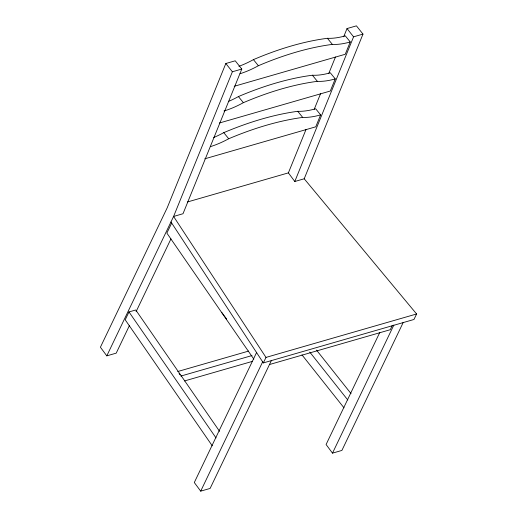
<?xml version="1.0" encoding="UTF-8"?>
<svg xmlns="http://www.w3.org/2000/svg" width="517" height="517" viewBox="0 0 517 517"><rect width="100%" height="100%" fill="white"/><g stroke="black" fill="none" stroke-linecap="round" stroke-linejoin="round"><path stroke-width="0.78" d="M106.799 355.858L173.589 216.455L183.005 213.734L241.788 69.058L235.235 60.799L225.826 63.513L167.191 207.821L100.401 347.224L106.799 355.858L116.215 353.143L129.463 325.484M241.788 69.058L232.379 71.773L173.589 216.455L265.984 357.415L263.353 362.915L170.959 221.948M187.4 201.992L288.389 172.872L306.012 129.502M314.213 109.313L320.592 93.616M328.793 73.427L335.475 56.98M343.682 36.791L347.023 28.564L356.433 25.85L362.986 34.109L304.203 178.785L294.787 181.499L288.389 172.872M213.683 137.522A68.205 32.939 -39 0 0 223.771 132.643A261.589 126.322 -39 0 1 297.76 111.304A71.514 34.536 -39 0 0 315.674 108.77L320.618 114.877L315.771 126.807L204.758 158.822M228.314 101.519A66.208 31.97 -39 0 0 238.427 96.569A253.524 122.426 -39 0 1 312.41 75.23A69.407 33.515 -39 0 0 330.292 72.794L335.236 78.901L330.311 91.024L219.298 123.033M238.912 66.318A66.208 31.97 -39 0 0 253.433 59.623A253.524 122.426 -39 0 1 327.423 38.29A69.407 33.515 -39 0 0 345.304 35.854L350.248 41.961L345.24 54.272L234.227 86.287M294.787 181.499L353.57 36.823L362.986 34.109M219.583 431.346L135.751 309.987L128.985 311.938L125.217 319.81L212.254 445.809M171.728 222.969L166.875 233.102L253.828 359.128M136.087 311.661L170.959 238.88M256.716 352.251L194.302 482.523L200.699 491.15L210.115 488.436L271.483 360.349M200.699 491.15L262.765 361.609M379.788 332.437L326.091 444.517L332.489 453.144L341.899 450.43L403.273 322.343M392.358 325.361L390.277 329.704L269.454 364.543M332.489 453.144L393.857 325.057M304.203 178.785L416.599 313.981L413.968 319.48L263.353 362.915M177.693 371.536L248.645 351.075M180.834 376.079L252.012 355.554M184.498 380.958L252.58 361.325M265.984 357.415L416.599 313.981M327.423 38.29L332.366 44.397A69.407 33.515 -39 0 0 350.248 41.961M312.41 75.23L317.36 81.337A69.407 33.515 -39 0 0 335.236 78.901M297.76 111.304L302.703 117.411A71.514 34.536 -39 0 0 320.618 114.877M253.433 59.623L258.377 65.73A253.524 122.426 -39 0 1 332.366 44.397M238.427 96.569L243.371 102.676A253.524 122.426 -39 0 1 317.36 81.337M223.771 132.643L228.714 138.75A261.589 126.322 -39 0 1 302.703 117.411M347.023 28.564L353.57 36.823M225.826 63.513L232.379 71.773M316.501 350.087L351.03 393.599M309.735 352.032L347.773 399.964M301.96 354.856L343.999 407.835M221.599 312.274L226.627 319.054M179.037 373.487L179.935 374.786M128.985 311.938L216.028 437.938M243.371 102.676A66.208 31.97 -39 0 1 223.984 110.981M258.377 65.73A66.208 31.97 -39 0 1 240.062 73.718M228.714 138.75A68.205 32.939 -39 0 1 210.432 146.634"/></g></svg>
